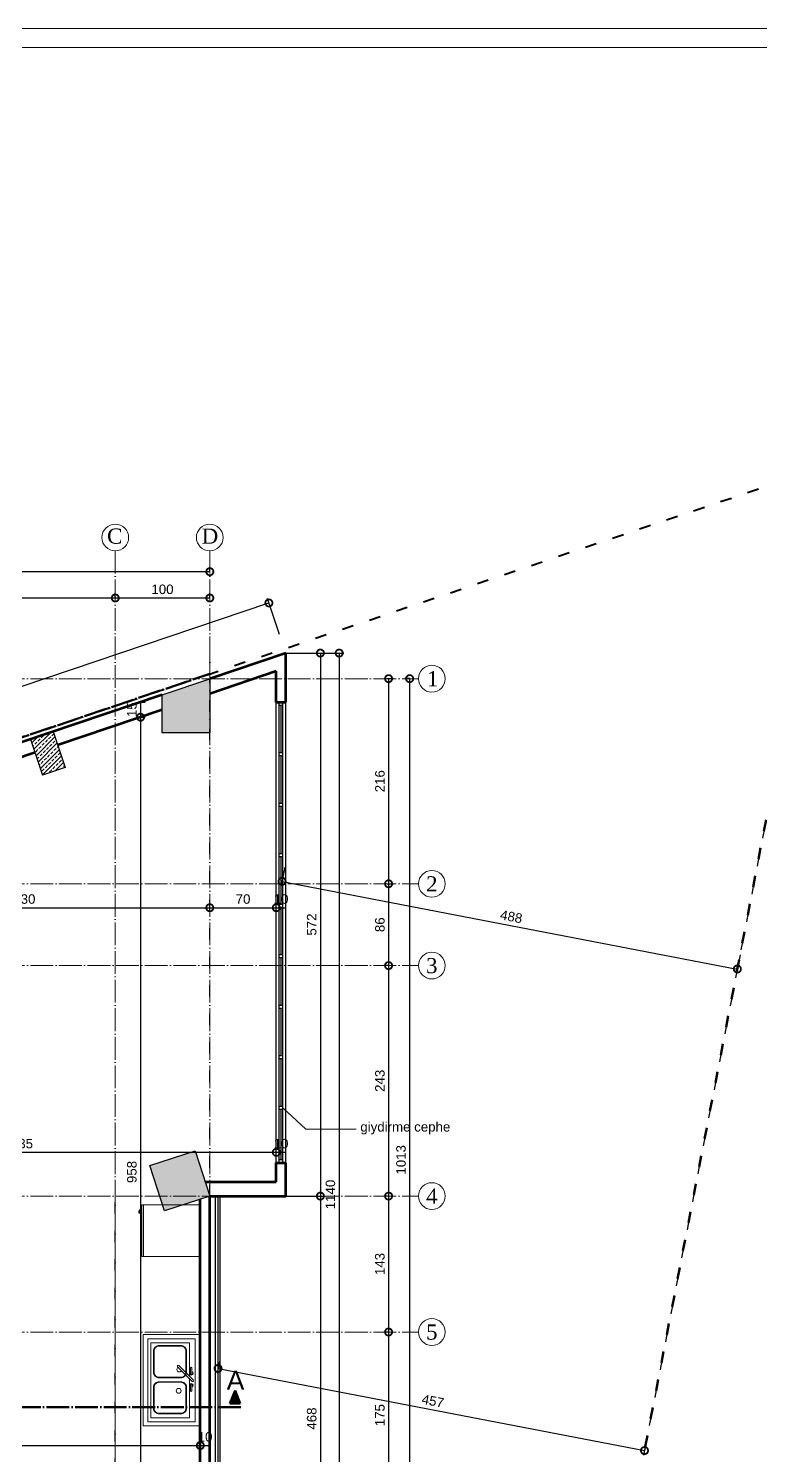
# Model space of a CAD drawing. Header units: millimetres. Extents: x 7519 to 33116, y -1769 to 3101.
# Drawn here: x 20019 to 20790, y 1598 to 3101 of the extents above; entities that cross this region are included whole.
import ezdxf

# ---------------------------------------------------------------- set-up
doc = ezdxf.new("R2010")
doc.units = ezdxf.units.MM
doc.linetypes.add('ACAD_ISO03W100', pattern=[30, 12, -18])
doc.linetypes.add('ACAD_ISO04W100', pattern=[30, 24, -3, 0, -3])
for name, color, linetype, lineweight in [('duvar', 145, 'Continuous', 53), ('iç ölçü x', 20, 'Continuous', 9), ('KAPI', 42, 'Continuous', 25), ('kesit', 50, 'Continuous', 50), ('kolon', 1, 'Continuous', 30), ('MUTFAK', 225, 'Continuous', 18), ('tarama', 157, 'Continuous', 15), ('çizgi', 234, 'Continuous', 9)]:
    doc.layers.add(name, color=color, linetype=linetype, lineweight=lineweight)
doc.layers.add('kapı pen', color=4, linetype='Continuous')
doc.styles.add('ARIAL', font='arial.ttf', dxfattribs={"height": 10})
doc.styles.get("Standard").update_dxf_attribs({"font": 'arial.ttf'})
doc.styles.add('TÜRKÇE', font='times.ttf')
doc.dimstyles.new('KESİT', dxfattribs={"dimscale": 0, "dimtxt": 10, "dimasz": 15, "dimexe": 5, "dimexo": 5, "dimgap": 4, "dimtad": 1, "dimdec": 0, "dimdsep": 46, "dimtxsty": 'ARIAL', "dimblk": 'DOTSMALL', "dimcen": -2, "dimclrd": 256, "dimclre": 8, "dimclrt": 4, "dimadec": 0, "dimazin": 0, "dimtfac": 0.533333, "dimtdec": 0, "dimtix": 1, "dimtmove": 2, "dimatfit": 3, "dimldrblk": 'DOTSMALL', "dimfxl": 35, "dimfxlon": 1, "dimtolj": 1, "dimarcsym": 0})

# ---------------------------------------------------------------- blocks, each defined once
blk = doc.blocks.new('_DotSmall')
at = {"color": 0, "linetype": 'ByBlock', "const_width": 0.5}
blk.add_lwpolyline([(-0.0625, 0, 1), (0.0625, 0, 1)], format="xyb", close=True, dxfattribs=at)
blk = doc.blocks.new('*D70')
at = {"layer": 'Defpoints', "color": 0, "lineweight": 100, "transparency": 16777216}
for p in [(19569.6, 2501.2), (20110.4, 2501.2), (20110.4, 2501.2)]:
    blk.add_point(p, dxfattribs=at)
at = {"layer": 'iç ölçü x', "color": 8, "lineweight": -2, "transparency": 16777216}
for p, q in [((19569.6, 2501.2), (19569.6, 2506.2)), ((20110.4, 2501.2), (20110.4, 2506.2))]:
    blk.add_line(p, q, dxfattribs=at)
at = {"layer": 'iç ölçü x', "lineweight": -2, "transparency": 16777216}
blk.add_line((19569.6, 2501.2), (20110.4, 2501.2), dxfattribs=at)
at = {"layer": 'iç ölçü x', "lineweight": -2, "transparency": 16777216, "xscale": 15, "yscale": 15, "zscale": 15, "rotation": 180}
blk.add_blockref('_DotSmall', (19569.6, 2501.2), dxfattribs=at)
at = {"layer": 'iç ölçü x', "lineweight": -2, "transparency": 16777216, "xscale": 15, "yscale": 15, "zscale": 15}
blk.add_blockref('_DotSmall', (20110.4, 2501.2), dxfattribs=at)
at = {"layer": 'iç ölçü x', "color": 4, "transparency": 16777216, "insert": (19840, 2510.3), "char_height": 10, "attachment_point": 5, "style": 'ARIAL'}
blk.add_mtext('\\A1;541', dxfattribs=at)
blk = doc.blocks.new('*D71')
at = {"layer": 'Defpoints', "color": 0, "lineweight": 100, "transparency": 16777216}
for p in [(20110.4, 2501.2), (20209.9, 2501.2), (20209.9, 2501.2)]:
    blk.add_point(p, dxfattribs=at)
at = {"layer": 'iç ölçü x', "color": 8, "lineweight": -2, "transparency": 16777216}
for p, q in [((20110.4, 2501.2), (20110.4, 2506.2)), ((20209.9, 2501.2), (20209.9, 2506.2))]:
    blk.add_line(p, q, dxfattribs=at)
at = {"layer": 'iç ölçü x', "lineweight": -2, "transparency": 16777216}
blk.add_line((20110.4, 2501.2), (20209.9, 2501.2), dxfattribs=at)
at = {"layer": 'iç ölçü x', "lineweight": -2, "transparency": 16777216, "xscale": 15, "yscale": 15, "zscale": 15, "rotation": 180}
blk.add_blockref('_DotSmall', (20110.4, 2501.2), dxfattribs=at)
at = {"layer": 'iç ölçü x', "lineweight": -2, "transparency": 16777216, "xscale": 15, "yscale": 15, "zscale": 15}
blk.add_blockref('_DotSmall', (20209.9, 2501.2), dxfattribs=at)
at = {"layer": 'iç ölçü x', "color": 4, "transparency": 16777216, "insert": (20160.1, 2510.3), "char_height": 10, "attachment_point": 5, "style": 'ARIAL'}
blk.add_mtext('\\A1;100', dxfattribs=at)
blk = doc.blocks.new('*D72')
at = {"layer": 'Defpoints', "color": 0, "lineweight": 100, "transparency": 16777216}
for p in [(19314.6, 2528.9), (19314.6, 2528.9), (20209.9, 2528.9)]:
    blk.add_point(p, dxfattribs=at)
at = {"layer": 'iç ölçü x', "color": 8, "lineweight": -2, "transparency": 16777216}
for p, q in [((19314.6, 2528.9), (19314.6, 2533.9)), ((20209.9, 2528.9), (20209.9, 2533.9))]:
    blk.add_line(p, q, dxfattribs=at)
at = {"layer": 'iç ölçü x', "lineweight": -2, "transparency": 16777216}
blk.add_line((20209.9, 2528.9), (19314.6, 2528.9), dxfattribs=at)
at = {"layer": 'iç ölçü x', "lineweight": -2, "transparency": 16777216, "xscale": 15, "yscale": 15, "zscale": 15, "rotation": 180}
blk.add_blockref('_DotSmall', (19314.6, 2528.9), dxfattribs=at)
at = {"layer": 'iç ölçü x', "lineweight": -2, "transparency": 16777216, "xscale": 15, "yscale": 15, "zscale": 15}
blk.add_blockref('_DotSmall', (20209.9, 2528.9), dxfattribs=at)
at = {"layer": 'iç ölçü x', "color": 4, "transparency": 16777216, "insert": (19762.2, 2538), "char_height": 10, "attachment_point": 5, "style": 'ARIAL'}
blk.add_mtext('\\A1;895', dxfattribs=at)
blk = doc.blocks.new('*D77')
at = {"layer": 'Defpoints', "color": 0, "lineweight": 100, "transparency": 16777216}
for p in [(20391.2, 2416.3), (20391.2, 2200.3), (20398.1, 2200.3)]:
    blk.add_point(p, dxfattribs=at)
at = {"layer": 'iç ölçü x', "color": 8, "lineweight": -2, "transparency": 16777216}
for p, q in [((20396.2, 2416.3), (20403.1, 2416.3)), ((20396.2, 2200.3), (20403.1, 2200.3))]:
    blk.add_line(p, q, dxfattribs=at)
at = {"layer": 'iç ölçü x', "lineweight": -2, "transparency": 16777216}
blk.add_line((20398.1, 2416.3), (20398.1, 2200.3), dxfattribs=at)
at = {"layer": 'iç ölçü x', "lineweight": -2, "transparency": 16777216, "xscale": 15, "yscale": 15, "zscale": 15}
for p, rotation in [((20398.1, 2416.3), 90), ((20398.1, 2200.3), 270)]:
    blk.add_blockref('_DotSmall', p, dxfattribs=dict(at, rotation=rotation))
at = {"layer": 'iç ölçü x', "color": 4, "transparency": 16777216, "insert": (20389, 2308.3), "char_height": 10, "attachment_point": 5, "rotation": 90, "style": 'ARIAL'}
blk.add_mtext('\\A1;216', dxfattribs=at)
blk = doc.blocks.new('*D78')
at = {"layer": 'Defpoints', "color": 0, "lineweight": 100, "transparency": 16777216}
for p in [(20391.2, 2200.3), (20398.1, 2114.2), (20398.1, 2114.2)]:
    blk.add_point(p, dxfattribs=at)
at = {"layer": 'iç ölçü x', "color": 8, "lineweight": -2, "transparency": 16777216}
for p, q in [((20396.2, 2200.3), (20403.1, 2200.3)), ((20398.1, 2114.2), (20393.1, 2114.2))]:
    blk.add_line(p, q, dxfattribs=at)
at = {"layer": 'iç ölçü x', "lineweight": -2, "transparency": 16777216}
blk.add_line((20398.1, 2200.3), (20398.1, 2114.2), dxfattribs=at)
at = {"layer": 'iç ölçü x', "lineweight": -2, "transparency": 16777216, "xscale": 15, "yscale": 15, "zscale": 15}
for p, rotation in [((20398.1, 2200.3), 90), ((20398.1, 2114.2), 270)]:
    blk.add_blockref('_DotSmall', p, dxfattribs=dict(at, rotation=rotation))
at = {"layer": 'iç ölçü x', "color": 4, "transparency": 16777216, "insert": (20389, 2157.2), "char_height": 10, "attachment_point": 5, "rotation": 90, "style": 'ARIAL'}
blk.add_mtext('\\A1;86', dxfattribs=at)
blk = doc.blocks.new('*D79')
at = {"layer": 'Defpoints', "color": 0, "lineweight": 100, "transparency": 16777216}
for p in [(20398.1, 2114.2), (20398.1, 1871.5), (20398.1, 1871.5)]:
    blk.add_point(p, dxfattribs=at)
at = {"layer": 'iç ölçü x', "color": 8, "lineweight": -2, "transparency": 16777216}
for p, q in [((20398.1, 2114.2), (20393.1, 2114.2)), ((20398.1, 1871.5), (20393.1, 1871.5))]:
    blk.add_line(p, q, dxfattribs=at)
at = {"layer": 'iç ölçü x', "lineweight": -2, "transparency": 16777216}
blk.add_line((20398.1, 2114.2), (20398.1, 1871.5), dxfattribs=at)
at = {"layer": 'iç ölçü x', "lineweight": -2, "transparency": 16777216, "xscale": 15, "yscale": 15, "zscale": 15}
for p, rotation in [((20398.1, 2114.2), 90), ((20398.1, 1871.5), 270)]:
    blk.add_blockref('_DotSmall', p, dxfattribs=dict(at, rotation=rotation))
at = {"layer": 'iç ölçü x', "color": 4, "transparency": 16777216, "insert": (20389, 1992.9), "char_height": 10, "attachment_point": 5, "rotation": 90, "style": 'ARIAL'}
blk.add_mtext('\\A1;243', dxfattribs=at)
blk = doc.blocks.new('*D80')
at = {"layer": 'Defpoints', "color": 0, "lineweight": 100, "transparency": 16777216}
for p in [(20398.1, 1871.5), (20398.1, 1728.4), (20398.1, 1728.4)]:
    blk.add_point(p, dxfattribs=at)
at = {"layer": 'iç ölçü x', "color": 8, "lineweight": -2, "transparency": 16777216}
for p, q in [((20398.1, 1871.5), (20393.1, 1871.5)), ((20398.1, 1728.4), (20393.1, 1728.4))]:
    blk.add_line(p, q, dxfattribs=at)
at = {"layer": 'iç ölçü x', "lineweight": -2, "transparency": 16777216}
blk.add_line((20398.1, 1871.5), (20398.1, 1728.4), dxfattribs=at)
at = {"layer": 'iç ölçü x', "lineweight": -2, "transparency": 16777216, "xscale": 15, "yscale": 15, "zscale": 15}
for p, rotation in [((20398.1, 1871.5), 90), ((20398.1, 1728.4), 270)]:
    blk.add_blockref('_DotSmall', p, dxfattribs=dict(at, rotation=rotation))
at = {"layer": 'iç ölçü x', "color": 4, "transparency": 16777216, "insert": (20389, 1800), "char_height": 10, "attachment_point": 5, "rotation": 90, "style": 'ARIAL'}
blk.add_mtext('\\A1;143', dxfattribs=at)
blk = doc.blocks.new('*D81')
at = {"layer": 'Defpoints', "color": 0, "lineweight": 100, "transparency": 16777216}
for p in [(20398.1, 1728.4), (20398.1, 1553.5), (20398.1, 1553.5)]:
    blk.add_point(p, dxfattribs=at)
at = {"layer": 'iç ölçü x', "color": 8, "lineweight": -2, "transparency": 16777216}
for p, q in [((20398.1, 1728.4), (20393.1, 1728.4)), ((20398.1, 1553.5), (20393.1, 1553.5))]:
    blk.add_line(p, q, dxfattribs=at)
at = {"layer": 'iç ölçü x', "lineweight": -2, "transparency": 16777216}
blk.add_line((20398.1, 1728.4), (20398.1, 1553.5), dxfattribs=at)
at = {"layer": 'iç ölçü x', "lineweight": -2, "transparency": 16777216, "xscale": 15, "yscale": 15, "zscale": 15}
for p, rotation in [((20398.1, 1728.4), 90), ((20398.1, 1553.5), 270)]:
    blk.add_blockref('_DotSmall', p, dxfattribs=dict(at, rotation=rotation))
at = {"layer": 'iç ölçü x', "color": 4, "transparency": 16777216, "insert": (20389, 1640.9), "char_height": 10, "attachment_point": 5, "rotation": 90, "style": 'ARIAL'}
blk.add_mtext('\\A1;175', dxfattribs=at)
blk = doc.blocks.new('*D83')
at = {"layer": 'Defpoints', "color": 0, "lineweight": 100, "transparency": 16777216}
for p in [(20420.3, 2416.3), (20420.3, 2416.3), (20420.3, 1403.1)]:
    blk.add_point(p, dxfattribs=at)
at = {"layer": 'iç ölçü x', "color": 8, "lineweight": -2, "transparency": 16777216}
for p, q in [((20420.3, 2416.3), (20415.3, 2416.3)), ((20420.3, 1403.1), (20415.3, 1403.1))]:
    blk.add_line(p, q, dxfattribs=at)
at = {"layer": 'iç ölçü x', "lineweight": -2, "transparency": 16777216}
blk.add_line((20420.3, 1403.1), (20420.3, 2416.3), dxfattribs=at)
at = {"layer": 'iç ölçü x', "lineweight": -2, "transparency": 16777216, "xscale": 15, "yscale": 15, "zscale": 15}
for p, rotation in [((20420.3, 2416.3), 90), ((20420.3, 1403.1), 270)]:
    blk.add_blockref('_DotSmall', p, dxfattribs=dict(at, rotation=rotation))
at = {"layer": 'iç ölçü x', "color": 4, "transparency": 16777216, "insert": (20411.2, 1909.7), "char_height": 10, "attachment_point": 5, "rotation": 90, "style": 'ARIAL'}
blk.add_mtext('\\A1;1013', dxfattribs=at)
blk = doc.blocks.new('*D113')
at = {"layer": 'Defpoints', "color": 0, "lineweight": 100, "transparency": 16777216}
for p in [(20289.9, 2443.2), (20289.9, 1871.5), (20326.3, 1871.5)]:
    blk.add_point(p, dxfattribs=at)
at = {"layer": 'iç ölçü x', "color": 8, "lineweight": -2, "transparency": 16777216}
for p, q in [((20294.9, 2443.2), (20331.3, 2443.2)), ((20294.9, 1871.5), (20331.3, 1871.5))]:
    blk.add_line(p, q, dxfattribs=at)
at = {"layer": 'iç ölçü x', "lineweight": -2, "transparency": 16777216}
blk.add_line((20326.3, 2443.2), (20326.3, 1871.5), dxfattribs=at)
at = {"layer": 'iç ölçü x', "lineweight": -2, "transparency": 16777216, "xscale": 15, "yscale": 15, "zscale": 15}
for p, rotation in [((20326.3, 2443.2), 90), ((20326.3, 1871.5), 270)]:
    blk.add_blockref('_DotSmall', p, dxfattribs=dict(at, rotation=rotation))
at = {"layer": 'iç ölçü x', "color": 4, "transparency": 16777216, "insert": (20317.2, 2157.4), "char_height": 10, "attachment_point": 5, "rotation": 90, "style": 'ARIAL'}
blk.add_mtext('\\A1;572', dxfattribs=at)
blk = doc.blocks.new('*D114')
at = {"layer": 'Defpoints', "color": 0, "lineweight": 100, "transparency": 16777216}
for p in [(20289.9, 1871.5), (20209.9, 1403.1), (20326.3, 1403.1)]:
    blk.add_point(p, dxfattribs=at)
at = {"layer": 'KAPI', "color": 8, "lineweight": -2, "transparency": 16777216}
for p, q in [((20294.9, 1871.5), (20331.3, 1871.5)), ((20291.3, 1403.1), (20331.3, 1403.1))]:
    blk.add_line(p, q, dxfattribs=at)
at = {"layer": 'KAPI', "lineweight": -2, "transparency": 16777216}
blk.add_line((20326.3, 1871.5), (20326.3, 1403.1), dxfattribs=at)
at = {"layer": 'KAPI', "lineweight": -2, "transparency": 16777216, "xscale": 15, "yscale": 15, "zscale": 15}
for p, rotation in [((20326.3, 1871.5), 90), ((20326.3, 1403.1), 270)]:
    blk.add_blockref('_DotSmall', p, dxfattribs=dict(at, rotation=rotation))
at = {"layer": 'KAPI', "color": 4, "transparency": 16777216, "insert": (20317.2, 1637.3), "char_height": 10, "attachment_point": 5, "rotation": 90, "style": 'ARIAL'}
blk.add_mtext('\\A1;468', dxfattribs=at)
blk = doc.blocks.new('*D116')
at = {"layer": 'Defpoints', "color": 0, "lineweight": 100, "transparency": 16777216}
for p in [(20309, 2443.2), (20309, 1303.1), (20346.1, 1303.1)]:
    blk.add_point(p, dxfattribs=at)
at = {"layer": 'iç ölçü x', "color": 8, "lineweight": -2, "transparency": 16777216}
for p, q in [((20314, 2443.2), (20351.1, 2443.2)), ((20314, 1303.1), (20351.1, 1303.1))]:
    blk.add_line(p, q, dxfattribs=at)
at = {"layer": 'iç ölçü x', "lineweight": -2, "transparency": 16777216}
blk.add_line((20346.1, 2443.2), (20346.1, 1303.1), dxfattribs=at)
at = {"layer": 'iç ölçü x', "lineweight": -2, "transparency": 16777216, "xscale": 15, "yscale": 15, "zscale": 15}
for p, rotation in [((20346.1, 2443.2), 90), ((20346.1, 1303.1), 270)]:
    blk.add_blockref('_DotSmall', p, dxfattribs=dict(at, rotation=rotation))
at = {"layer": 'iç ölçü x', "color": 4, "transparency": 16777216, "insert": (20336.9, 1873.2), "char_height": 10, "attachment_point": 5, "rotation": 90, "style": 'ARIAL'}
blk.add_mtext('\\A1;1140', dxfattribs=at)
blk = doc.blocks.new('*D126')
at = {"layer": 'Defpoints', "color": 0, "lineweight": 100, "transparency": 16777216}
for p in [(19253.3, 2416.3), (20209.9, 2416.3), (19569.6, 2200.3)]:
    blk.add_point(p, dxfattribs=at)
at = {"layer": 'iç ölçü x', "color": 8, "lineweight": -2, "transparency": 16777216}
for p, q in [((19288.3, 2416.3), (19248.3, 2416.3)), ((19288.3, 2200.3), (19248.3, 2200.3))]:
    blk.add_line(p, q, dxfattribs=at)
at = {"layer": 'iç ölçü x', "lineweight": -2, "transparency": 16777216}
blk.add_line((19253.3, 2200.3), (19253.3, 2416.3), dxfattribs=at)
at = {"layer": 'iç ölçü x', "lineweight": -2, "transparency": 16777216, "xscale": 15, "yscale": 15, "zscale": 15}
for p, rotation in [((19253.3, 2416.3), 90), ((19253.3, 2200.3), 270)]:
    blk.add_blockref('_DotSmall', p, dxfattribs=dict(at, rotation=rotation))
at = {"layer": 'iç ölçü x', "color": 4, "transparency": 16777216, "insert": (19244.2, 2308.3), "char_height": 10, "attachment_point": 5, "rotation": 90, "style": 'ARIAL'}
blk.add_mtext('\\A1;216', dxfattribs=at)
blk = doc.blocks.new('*D130')
at = {"layer": 'Defpoints', "color": 0, "lineweight": 100, "transparency": 16777216}
for p in [(20279.9, 2175.1), (20289.9, 2175.1), (20289.9, 2175.1)]:
    blk.add_point(p, dxfattribs=at)
at = {"layer": 'iç ölçü x', "color": 8, "lineweight": -2, "transparency": 16777216}
for p, q in [((20279.9, 2175.1), (20279.9, 2180.1)), ((20289.9, 2175.1), (20289.9, 2180.1))]:
    blk.add_line(p, q, dxfattribs=at)
at = {"layer": 'iç ölçü x', "lineweight": -2, "transparency": 16777216}
blk.add_line((20279.9, 2175.1), (20289.9, 2175.1), dxfattribs=at)
at = {"layer": 'iç ölçü x', "color": 4, "transparency": 16777216, "insert": (20284.9, 2184.2), "char_height": 10, "attachment_point": 5, "style": 'ARIAL'}
blk.add_mtext('\\A1;10', dxfattribs=at)
blk = doc.blocks.new('*D135')
at = {"layer": 'Defpoints', "color": 0, "lineweight": 100, "transparency": 16777216}
for p in [(20279.9, 1917.6), (20289.9, 1917.6), (20289.9, 1917.6)]:
    blk.add_point(p, dxfattribs=at)
at = {"layer": 'iç ölçü x', "color": 8, "lineweight": -2, "transparency": 16777216}
for p, q in [((20279.9, 1917.6), (20279.9, 1922.6)), ((20289.9, 1917.6), (20289.9, 1922.6))]:
    blk.add_line(p, q, dxfattribs=at)
at = {"layer": 'iç ölçü x', "lineweight": -2, "transparency": 16777216}
blk.add_line((20279.9, 1917.6), (20289.9, 1917.6), dxfattribs=at)
at = {"layer": 'iç ölçü x', "color": 4, "transparency": 16777216, "insert": (20284.9, 1926.7), "char_height": 10, "attachment_point": 5, "style": 'ARIAL'}
blk.add_mtext('\\A1;10', dxfattribs=at)
blk = doc.blocks.new('*D139')
at = {"layer": 'Defpoints', "color": 0, "lineweight": 100, "transparency": 16777216}
for p in [(19594.6, 1608.9), (20199.9, 1608.9), (20199.9, 1608.9)]:
    blk.add_point(p, dxfattribs=at)
at = {"layer": 'iç ölçü x', "color": 8, "lineweight": -2, "transparency": 16777216}
for p, q in [((19594.6, 1608.9), (19594.6, 1613.9)), ((20199.9, 1608.9), (20199.9, 1613.9))]:
    blk.add_line(p, q, dxfattribs=at)
at = {"layer": 'iç ölçü x', "lineweight": -2, "transparency": 16777216}
blk.add_line((19594.6, 1608.9), (20199.9, 1608.9), dxfattribs=at)
at = {"layer": 'iç ölçü x', "lineweight": -2, "transparency": 16777216, "xscale": 15, "yscale": 15, "zscale": 15, "rotation": 180}
blk.add_blockref('_DotSmall', (19594.6, 1608.9), dxfattribs=at)
at = {"layer": 'iç ölçü x', "lineweight": -2, "transparency": 16777216, "xscale": 15, "yscale": 15, "zscale": 15}
blk.add_blockref('_DotSmall', (20199.9, 1608.9), dxfattribs=at)
at = {"layer": 'iç ölçü x', "color": 4, "transparency": 16777216, "insert": (19897.2, 1618), "char_height": 10, "attachment_point": 5, "style": 'ARIAL'}
blk.add_mtext('\\A1;605', dxfattribs=at)
blk = doc.blocks.new('*D140')
at = {"layer": 'Defpoints', "color": 0, "lineweight": 100, "transparency": 16777216}
for p in [(20199.9, 1608.9), (20209.9, 1608.9), (20209.9, 1608.9)]:
    blk.add_point(p, dxfattribs=at)
at = {"layer": 'iç ölçü x', "color": 8, "lineweight": -2, "transparency": 16777216}
for p, q in [((20199.9, 1608.9), (20199.9, 1613.9)), ((20209.9, 1608.9), (20209.9, 1613.9))]:
    blk.add_line(p, q, dxfattribs=at)
at = {"layer": 'iç ölçü x', "lineweight": -2, "transparency": 16777216}
blk.add_line((20199.9, 1608.9), (20209.9, 1608.9), dxfattribs=at)
at = {"layer": 'iç ölçü x', "color": 4, "transparency": 16777216, "insert": (20204.9, 1618), "char_height": 10, "attachment_point": 5, "style": 'ARIAL'}
blk.add_mtext('\\A1;10', dxfattribs=at)
blk = doc.blocks.new('*D153')
at = {"layer": 'Defpoints', "color": 0, "lineweight": 100, "transparency": 16777216}
for p in [(20136.4, 2391.5), (20136.6, 2375.7), (20137, 2375.7)]:
    blk.add_point(p, dxfattribs=at)
at = {"layer": 'iç ölçü x', "color": 8, "lineweight": -2, "transparency": 16777216}
for p, q in [((20137, 2391.5), (20142, 2391.5)), ((20137, 2375.7), (20142, 2375.7))]:
    blk.add_line(p, q, dxfattribs=at)
at = {"layer": 'iç ölçü x', "lineweight": -2, "transparency": 16777216}
blk.add_line((20137, 2391.5), (20137, 2375.7), dxfattribs=at)
at = {"layer": 'iç ölçü x', "color": 4, "transparency": 16777216, "insert": (20127.9, 2383.6), "char_height": 10, "attachment_point": 5, "rotation": 90, "style": 'ARIAL'}
blk.add_mtext('\\A1;15', dxfattribs=at)
blk = doc.blocks.new('*D154')
at = {"layer": 'Defpoints', "color": 0, "transparency": 16777216}
for p in [(20136.6, 2375.7), (20137, 1418.1), (20137, 1418.1)]:
    blk.add_point(p, dxfattribs=at)
at = {"layer": 'iç ölçü x', "color": 8, "lineweight": -2, "transparency": 16777216}
for p, q in [((20137, 2375.7), (20142, 2375.7)), ((20137, 1418.1), (20132, 1418.1))]:
    blk.add_line(p, q, dxfattribs=at)
at = {"layer": 'iç ölçü x', "lineweight": -2, "transparency": 16777216}
blk.add_line((20137, 2375.7), (20137, 1418.1), dxfattribs=at)
at = {"layer": 'iç ölçü x', "lineweight": -2, "transparency": 16777216, "xscale": 15, "yscale": 15, "zscale": 15}
for p, rotation in [((20137, 2375.7), 90), ((20137, 1418.1), 270)]:
    blk.add_blockref('_DotSmall', p, dxfattribs=dict(at, rotation=rotation))
at = {"layer": 'iç ölçü x', "color": 4, "transparency": 16777216, "insert": (20127.9, 1896.9), "char_height": 10, "attachment_point": 5, "rotation": 90, "style": 'ARIAL'}
blk.add_mtext('\\A1;958', dxfattribs=at)
blk = doc.blocks.new('*D303')
at = {"layer": 'Defpoints', "color": 0, "lineweight": 100, "transparency": 16777216}
for p in [(19749.6, 2174.6), (20279.9, 2175.1), (20279.9, 2175.1)]:
    blk.add_point(p, dxfattribs=at)
at = {"layer": 'iç ölçü x', "color": 8, "lineweight": -2, "transparency": 16777216}
for p, q in [((19749.6, 2175.1), (19749.6, 2180.1)), ((20279.9, 2175.1), (20279.9, 2180.1))]:
    blk.add_line(p, q, dxfattribs=at)
at = {"layer": 'iç ölçü x', "lineweight": -2, "transparency": 16777216}
blk.add_line((19749.6, 2175.1), (20279.9, 2175.1), dxfattribs=at)
at = {"layer": 'iç ölçü x', "lineweight": -2, "transparency": 16777216, "xscale": 15, "yscale": 15, "zscale": 15, "rotation": 180}
blk.add_blockref('_DotSmall', (19749.6, 2175.1), dxfattribs=at)
at = {"layer": 'iç ölçü x', "lineweight": -2, "transparency": 16777216, "xscale": 15, "yscale": 15, "zscale": 15}
blk.add_blockref('_DotSmall', (20279.9, 2175.1), dxfattribs=at)
at = {"layer": 'iç ölçü x', "color": 4, "transparency": 16777216, "insert": (20014.7, 2184.2), "char_height": 10, "attachment_point": 5, "style": 'ARIAL'}
blk.add_mtext('\\A1;530', dxfattribs=at)
blk = doc.blocks.new('*D306')
at = {"layer": 'Defpoints', "color": 0, "transparency": 16777216}
for p in [(19744.6, 2015.8), (20279.9, 1917.6), (20279.9, 1886.5)]:
    blk.add_point(p, dxfattribs=at)
at = {"layer": 'iç ölçü x', "color": 8, "lineweight": -2, "transparency": 16777216}
for p, q in [((19744.6, 1952.6), (19744.6, 1912.6)), ((20279.9, 1891.5), (20279.9, 1922.6))]:
    blk.add_line(p, q, dxfattribs=at)
at = {"layer": 'iç ölçü x', "lineweight": -2, "transparency": 16777216}
blk.add_line((19744.6, 1917.6), (20279.9, 1917.6), dxfattribs=at)
at = {"layer": 'iç ölçü x', "lineweight": -2, "transparency": 16777216, "xscale": 15, "yscale": 15, "zscale": 15, "rotation": 180}
blk.add_blockref('_DotSmall', (19744.6, 1917.6), dxfattribs=at)
at = {"layer": 'iç ölçü x', "lineweight": -2, "transparency": 16777216, "xscale": 15, "yscale": 15, "zscale": 15}
blk.add_blockref('_DotSmall', (20279.9, 1917.6), dxfattribs=at)
at = {"layer": 'iç ölçü x', "color": 4, "transparency": 16777216, "insert": (20012.2, 1926.7), "char_height": 10, "attachment_point": 5, "style": 'ARIAL'}
blk.add_mtext('\\A1;535', dxfattribs=at)
blk = doc.blocks.new('*D498')
at = {"layer": 'Defpoints', "color": 0, "transparency": 16777216}
for p in [(20272.1, 2496), (20289.9, 2443.2), (19314.6, 2114.2)]:
    blk.add_point(p, dxfattribs=at)
at = {"layer": 'iç ölçü x', "lineweight": -2, "transparency": 16777216}
blk.add_line((19296.8, 2167), (20272.1, 2496), dxfattribs=at)
at = {"layer": 'iç ölçü x', "color": 8, "lineweight": -2, "transparency": 16777216}
for p, q in [((20283.3, 2462.8), (20270.5, 2500.7)), ((19308, 2133.8), (19295.2, 2171.7))]:
    blk.add_line(p, q, dxfattribs=at)
at = {"layer": 'iç ölçü x', "lineweight": -2, "transparency": 16777216, "xscale": 15, "yscale": 15, "zscale": 15}
for p, rotation in [((20272.1, 2496), 18.64210349549597), ((19296.8, 2167), 198.6421034954959)]:
    blk.add_blockref('_DotSmall', p, dxfattribs=dict(at, rotation=rotation))
at = {"layer": 'iç ölçü x', "color": 4, "transparency": 16777216, "insert": (19781.5, 2340.1), "char_height": 10, "attachment_point": 5, "rotation": 18.6421, "style": 'ARIAL'}
blk.add_mtext('\\A1;1029', dxfattribs=at)
blk = doc.blocks.new('*D547')
at = {"layer": 'Defpoints', "color": 0, "lineweight": 100, "transparency": 16777216}
for p in [(20199.9, 1608.9), (20209.9, 1608.9), (20209.9, 1608.9)]:
    blk.add_point(p, dxfattribs=at)
at = {"layer": 'iç ölçü x', "color": 8, "lineweight": -2, "transparency": 16777216}
for p, q in [((20199.9, 1608.9), (20199.9, 1613.9)), ((20209.9, 1608.9), (20209.9, 1613.9))]:
    blk.add_line(p, q, dxfattribs=at)
at = {"layer": 'iç ölçü x', "lineweight": -2, "transparency": 16777216}
blk.add_line((20199.9, 1608.9), (20209.9, 1608.9), dxfattribs=at)
at = {"layer": 'iç ölçü x', "color": 4, "transparency": 16777216, "insert": (20204.9, 1618), "char_height": 10, "attachment_point": 5, "style": 'ARIAL'}
blk.add_mtext('\\A1;10', dxfattribs=at)
blk = doc.blocks.new('A$C31F939C7')
at = {"layer": 'MUTFAK'}
for p, q in [((5.3, 44), (55.3, 44)), ((5.3, -43.6), (5.3, 44)), ((11.3, 39.6), (51.9, 39.6)), ((11.3, 4.7), (11.3, 39.6)), ((51.9, 39.6), (51.9, -39.4)), ((55.3, 44), (55.3, -43.6)), ((11.3, -1.3), (11.3, 4.7)), ((11.3, -39.4), (11.3, -4)), ((5.3, -43.6), (55.3, -43.6)), ((51.9, -39.4), (11.3, -39.4))]:
    blk.add_line(p, q, dxfattribs=at)
blk.add_lwpolyline([(0, 48), (60, 48), (60, -48), (0, -48)], close=True, dxfattribs=at)
for points in [[(20.5, 35.5), (43.2, 35.5, -0.414214), (49.2, 29.5), (49.2, 7.6, -0.414214), (43.2, 1.6), (20.5, 1.6, -0.414214), (14.5, 7.6), (14.5, 29.5, -0.414214)], [(20.5, 34.9), (43.2, 34.9, -0.414214), (48.6, 29.5), (48.6, 7.6, -0.414214), (43.2, 2.2), (20.5, 2.2, -0.414214), (15.1, 7.6), (15.1, 29.5, -0.414214)], [(22.5, -15.3), (7.5, -0.2, -1), (8.8, 1.1), (23.9, -13.9, -1)], [(8.9, 11.2), (8.9, 4.3, 0.563183), (10.1, 4.3), (10.1, 11.2, 1)], [(8.9, -13), (8.9, -6.2, -0.563183), (10.1, -6.2), (10.1, -13, -1)], [(20.5, -36.5), (43.2, -36.5, 0.414214), (49.2, -30.5), (49.2, -8.5, 0.414214), (43.2, -2.5), (20.5, -2.5, 0.414214), (14.5, -8.5), (14.5, -30.5, 0.414214)], [(20.5, -35.9), (43.2, -35.9, 0.414214), (48.6, -30.5), (48.6, -8.5, 0.414214), (43.2, -3.1), (20.5, -3.1, 0.414214), (15.1, -8.5), (15.1, -30.5, 0.414214)]]:
    blk.add_lwpolyline(points, format="xyb", close=True, dxfattribs=at)
blk.add_circle((22.7, 11.2), 2.54, dxfattribs=at)
for centre, radius, start, end in [((9.5, 5.5), 1.91, 109.4712, 70.5288), ((9.5, -7.3), 1.91, 289.4712, 250.5288), ((22, -11.2), 2.54, 301.4883, 148.5117)]:
    blk.add_arc(centre, radius, start, end, dxfattribs=at)
blk = doc.blocks.new('A$C5F815D46')
at = {"layer": 'MUTFAK'}
for p, q in [((0, 27.2), (61.1, 27.2)), ((0, 27.2), (0, -27.2)), ((59.6, 27.2), (59.6, -27.2)), ((61.6, 26.6), (61.6, -26.6)), ((61.2, -27.2), (0, -27.2)), ((63, -21.1), (61.6, -21.1)), ((61.6, -22), (61.6, -22)), ((61.6, -22.1), (61.6, -22.1)), ((63.5, -22.1), (61.6, -22.1)), ((63.7, -20.3), (63, -21.1)), ((63.7, -20.3), (63, -21.1)), ((63.5, -22.1), (64.7, -20.6)), ((63.7, -18.3), (63.7, -20.3)), ((63.7, -18.3), (64.7, -18.3)), ((63.7, -19.7), (63.7, -19.7)), ((64.7, -18.3), (64.7, -20.6))]:
    blk.add_line(p, q, dxfattribs=at)
for centre, start, end in [((61.1, 26.6), 1.2472, 88.7528), ((61.1, -26.6), 271.2472, 358.7528)]:
    blk.add_arc(centre, 0.511, start, end, dxfattribs=at)
blk = doc.blocks.new('*D549')
at = {"layer": 'Defpoints', "color": 0, "lineweight": 100, "transparency": 16777216}
for p in [(20221, 1702.5), (20669.9, 1616), (20667.5, 1603.6)]:
    blk.add_point(p, dxfattribs=at)
at = {"layer": 'iç ölçü x', "color": 8, "lineweight": -2, "transparency": 16777216}
for p, q in [((20220, 1697.5), (20217.6, 1685.2)), ((20668.9, 1611), (20666.5, 1598.7))]:
    blk.add_line(p, q, dxfattribs=at)
at = {"layer": 'iç ölçü x', "lineweight": -2, "transparency": 16777216}
blk.add_line((20218.6, 1690.1), (20667.5, 1603.6), dxfattribs=at)
at = {"layer": 'iç ölçü x', "lineweight": -2, "transparency": 16777216, "xscale": 15, "yscale": 15, "zscale": 15}
for p, rotation in [((20218.6, 1690.1), 169.0939278827485), ((20667.5, 1603.6), 349.0939278827485)]:
    blk.add_blockref('_DotSmall', p, dxfattribs=dict(at, rotation=rotation))
at = {"layer": 'iç ölçü x', "color": 4, "transparency": 16777216, "insert": (20444.8, 1655.7), "char_height": 10, "attachment_point": 5, "rotation": 349.0939, "style": 'ARIAL'}
blk.add_mtext('\\A1;457', dxfattribs=at)
blk = doc.blocks.new('*D550')
at = {"layer": 'Defpoints', "color": 0, "lineweight": 100, "transparency": 16777216}
for p in [(20289.9, 2222.8), (20769, 2130.4), (20765.2, 2110.6)]:
    blk.add_point(p, dxfattribs=at)
at = {"layer": 'iç ölçü x', "color": 8, "lineweight": -2, "transparency": 16777216}
for p, q in [((20288.9, 2217.9), (20285.1, 2198)), ((20768.1, 2125.5), (20764.2, 2105.7))]:
    blk.add_line(p, q, dxfattribs=at)
at = {"layer": 'iç ölçü x', "lineweight": -2, "transparency": 16777216}
blk.add_line((20286, 2202.9), (20765.2, 2110.6), dxfattribs=at)
at = {"layer": 'iç ölçü x', "lineweight": -2, "transparency": 16777216, "xscale": 15, "yscale": 15, "zscale": 15}
for p, rotation in [((20286, 2202.9), 169.0939278827486), ((20765.2, 2110.6), 349.0939278827486)]:
    blk.add_blockref('_DotSmall', p, dxfattribs=dict(at, rotation=rotation))
at = {"layer": 'iç ölçü x', "color": 4, "transparency": 16777216, "insert": (20527.3, 2165.7), "char_height": 10, "attachment_point": 5, "rotation": 349.0939, "style": 'ARIAL'}
blk.add_mtext('\\A1;488', dxfattribs=at)
blk = doc.blocks.new('*D578')
at = {"layer": 'Defpoints', "color": 0, "lineweight": 100, "transparency": 16777216}
for p in [(20209.9, 2175.1), (20279.9, 2175.1), (20279.9, 2175.1)]:
    blk.add_point(p, dxfattribs=at)
at = {"layer": 'iç ölçü x', "color": 8, "lineweight": -2, "transparency": 16777216}
for p, q in [((20209.9, 2175.1), (20209.9, 2180.1)), ((20279.9, 2175.1), (20279.9, 2180.1))]:
    blk.add_line(p, q, dxfattribs=at)
at = {"layer": 'iç ölçü x', "lineweight": -2, "transparency": 16777216}
blk.add_line((20209.9, 2175.1), (20279.9, 2175.1), dxfattribs=at)
at = {"layer": 'iç ölçü x', "lineweight": -2, "transparency": 16777216, "xscale": 15, "yscale": 15, "zscale": 15, "rotation": 180}
blk.add_blockref('_DotSmall', (20209.9, 2175.1), dxfattribs=at)
at = {"layer": 'iç ölçü x', "lineweight": -2, "transparency": 16777216, "xscale": 15, "yscale": 15, "zscale": 15}
blk.add_blockref('_DotSmall', (20279.9, 2175.1), dxfattribs=at)
at = {"layer": 'iç ölçü x', "color": 4, "transparency": 16777216, "insert": (20244.9, 2184.2), "char_height": 10, "attachment_point": 5, "style": 'ARIAL'}
blk.add_mtext('\\A1;70', dxfattribs=at)

msp = doc.modelspace()

# ---------------------------------------------------------------- hatches: boundary and pattern name
at = {"layer": 'kesit', "linetype": 'ACAD_ISO04W100'}
h = msp.add_hatch(color=256, dxfattribs=at)
h.dxf.hatch_style = 1
h.paths.add_polyline_path([(20241.998, 1653.167), (20236.478, 1666.883), (20230.957, 1653.167)])
at = {"layer": 'tarama'}
h = msp.add_hatch(dxfattribs=at)
h.set_pattern_fill('ANSI33', color=256)
h.set_pattern_definition([(45, (-17994.233, 6995.6244), (-4.4901281, 4.4901281), []), (45, (-17989.743, 6995.6244), (-4.4901281, 4.4901281), [3.175, -1.5875])])
h.paths.add_polyline_path([(19339.578, 1728.406), (19314.601, 1728.406), (19314.601, 1649.173), (19339.578, 1649.173)])
h.paths.add_polyline_path([(19339.578, 1649.173), (19314.601, 1649.173), (19314.601, 1553.461), (19339.578, 1553.461)])
h.paths.add_polyline_path([(19594.578, 1649.173), (19569.578, 1649.173), (19569.578, 1553.461), (19594.578, 1553.461)])
h.paths.add_polyline_path([(19594.578, 1728.406), (19569.578, 1728.406), (19569.578, 1649.173), (19594.578, 1649.173)])
h.paths.add_polyline_path([(19364.578, 1453.081), (19314.601, 1453.081), (19314.601, 1403.081), (19364.578, 1403.081)])
h.paths.add_polyline_path([(20094.854, 1450.619), (20047.315, 1435.124), (20057.76, 1403.081), (20110.349, 1403.081)])
h.paths.add_polyline_path([(20110.349, 1403.081), (20057.76, 1403.081), (20062.81, 1387.586)])
h.paths.add_polyline_path([(20194.343, 1919.062), (20146.805, 1903.567), (20157.249, 1871.523), (20209.838, 1871.523)])
h.paths.add_polyline_path([(20209.838, 1871.523), (20157.249, 1871.523), (20160.278, 1862.231), (20181.329, 1862.231)])
h.paths.add_polyline_path([(20181.329, 1862.231), (20160.278, 1862.231), (20162.3, 1856.028)])
h.paths.add_polyline_path([(20209.856, 2416.258), (20159.856, 2399.39), (20159.856, 2359.258), (20209.856, 2359.258)])
h = msp.add_hatch(dxfattribs=at)
h.set_pattern_fill('ANSI33', color=256)
h.set_pattern_definition([(45, (-20204.8364, 0), (-4.4901281, 4.4901281), []), (45, (-20200.346, 0), (-4.4901281, 4.4901281), [3.175, -1.5875])])
h.paths.add_polyline_path([(20044.848, 2360.592), (20021.16, 2352.6), (20033.946, 2314.699), (20057.634, 2322.69)])

# ---------------------------------------------------------------- linework, layer by layer
for p, q in [((20289.856, 2443.246), (20209.856, 2416.258)), ((20209.856, 1871.523), (20289.856, 1871.523))]:
    msp.add_line(p, q)
at = {"linetype": 'ACAD_ISO03W100'}
for p, q in [((20209.856, 1871.523), (20209.856, 2416.258)), ((20110.349, 1403.081), (20110.349, 1871.523))]:
    msp.add_line(p, q, dxfattribs=at)
at = {"layer": 'duvar'}
for p, q in [((20289.856, 2443.246), (20209.856, 2416.258)), ((20289.856, 2427.416), (20289.856, 2443.246)), ((20279.856, 2424.042), (20209.856, 2400.427)), ((20279.856, 2391.523), (20279.856, 2424.042)), ((20289.856, 2391.523), (20289.856, 2427.416)), ((20279.856, 2391.523), (20289.856, 2391.523)), ((20159.856, 2383.56), (20049.643, 2346.379)), ((20025.955, 2338.387), (19594.578, 2192.86)), ((20279.856, 1886.523), (20279.856, 1906.523)), ((20279.856, 1906.523), (20289.856, 1906.523)), ((20289.856, 1886.523), (20289.856, 1906.523)), ((20204.949, 1886.523), (20279.856, 1886.523)), ((20289.856, 1871.523), (20289.856, 1886.523)), ((20199.856, 1418.081), (20199.856, 1868.27)), ((20209.856, 1871.523), (20289.856, 1871.523)), ((20209.856, 1418.081), (20209.856, 1871.523))]:
    msp.add_line(p, q, dxfattribs=at)
msp.add_lwpolyline([(20159.856, 2399.39), (19594.578, 2208.69)], dxfattribs=at)
at = {"layer": 'iç ölçü x', "linetype": 'ACAD_ISO04W100', "lineweight": 50}
msp.add_line((19564.555, 2203.569), (20209.856, 2421.258), dxfattribs=at)
at = {"layer": 'iç ölçü x'}
for p, q in [((20287.142, 1963.938), (20310.897, 1941.913)), ((20310.897, 1941.913), (20363.968, 1941.913))]:
    msp.add_line(p, q, dxfattribs=at)
for points in [[(19021.983, 684.072), (20903.615, 684.072), (20903.615, 3100.74), (19021.983, 3100.74)], [(19041.983, 704.072), (20883.615, 704.072), (20883.615, 3080.74), (19041.983, 3080.74)]]:
    msp.add_lwpolyline(points, close=True, dxfattribs=at)
at = {"layer": 'KAPI'}
for p, q in [((20289.856, 2443.246), (20300.965, 2443.246)), ((20279.856, 1906.523), (20279.856, 2391.523)), ((20282.97, 1906.523), (20282.97, 2391.523)), ((20286.743, 1906.523), (20286.743, 2391.523)), ((20289.856, 1906.523), (20289.856, 2391.523)), ((20282.97, 2388.372), (20286.743, 2388.372)), ((20284.856, 2338.372), (20284.856, 2388.372)), ((20282.97, 2338.372), (20286.743, 2338.372)), ((20282.97, 2335.22), (20286.743, 2335.22)), ((20284.856, 2285.22), (20284.856, 2335.22)), ((20282.97, 2285.22), (20286.743, 2285.22)), ((20282.97, 2282.068), (20286.743, 2282.068)), ((20284.856, 2232.068), (20284.856, 2282.068)), ((20282.97, 2232.068), (20286.743, 2232.068)), ((20282.97, 2228.917), (20286.743, 2228.917)), ((20284.856, 2178.917), (20284.856, 2228.917)), ((20282.97, 2178.917), (20286.743, 2178.917)), ((20282.97, 2175.765), (20286.743, 2175.765)), ((20284.856, 2125.765), (20284.856, 2175.765)), ((20282.97, 2125.765), (20286.743, 2125.765)), ((20282.97, 2122.613), (20286.743, 2122.613)), ((20284.856, 2072.613), (20284.856, 2122.613)), ((20282.97, 2072.613), (20286.743, 2072.613)), ((20282.97, 2069.462), (20286.743, 2069.462)), ((20284.856, 2019.462), (20284.856, 2069.462)), ((20282.97, 2019.462), (20286.743, 2019.462)), ((20282.97, 2016.31), (20286.743, 2016.31)), ((20284.856, 1966.31), (20284.856, 2016.31)), ((20282.97, 1966.31), (20286.743, 1966.31)), ((20282.97, 1963.159), (20286.743, 1963.159)), ((20284.856, 1910.081), (20284.856, 1963.159)), ((20282.97, 1910.081), (20286.743, 1910.081)), ((20215.965, 1403.081), (20215.965, 1871.523)), ((20218.416, 1871.523), (20218.416, 1403.081)), ((20220.965, 1403.081), (20220.965, 1871.523)), ((20289.856, 1871.523), (20300.965, 1871.523))]:
    msp.add_line(p, q, dxfattribs=at)
at = {"layer": 'kapı pen', "linetype": 'ACAD_ISO03W100', "lineweight": 40}
msp.add_line((19041.983, 2027.265), (20867.807, 2643.217), dxfattribs=at)
at = {"layer": 'kapı pen', "linetype": 'ACAD_ISO03W100'}
msp.add_line((20867.807, 2643.217), (20588.807, 1195.217), dxfattribs=at)
at = {"layer": 'kapı pen', "linetype": 'ACAD_ISO03W100', "lineweight": 50}
msp.add_line((20588.807, 1195.217), (20867.807, 2643.217), dxfattribs=at)
at = {"layer": 'kesit', "linetype": 'ACAD_ISO04W100'}
for p, q in [((20230.957, 1653.167), (20236.478, 1666.883)), ((20230.957, 1653.167), (20241.998, 1653.167)), ((20241.998, 1653.167), (20236.478, 1666.883)), ((19225.302, 1649.173), (20244.447, 1649.173))]:
    msp.add_line(p, q, dxfattribs=at)
at = {"layer": 'kolon', "lineweight": 13}
msp.add_line((20209.856, 2416.258), (20209.856, 2443.209), dxfattribs=at)
at = {"layer": 'kolon'}
for p, q in [((20044.865, 2360.542), (20057.634, 2322.69)), ((20021.176, 2352.551), (20033.946, 2314.699))]:
    msp.add_line(p, q, dxfattribs=at)
for points in [[(20209.856, 2359.258), (20159.856, 2359.258), (20159.856, 2399.39), (20209.856, 2416.258)], [(20209.838, 1871.523), (20162.3, 1856.028), (20146.805, 1903.567), (20194.343, 1919.062)]]:
    msp.add_lwpolyline(points, close=True, dxfattribs=at)
msp.add_lwpolyline([(20057.634, 2322.69), (20033.946, 2314.699)], dxfattribs=at)
at = {"layer": 'çizgi', "linetype": 'ACAD_ISO04W100'}
for p, q in [((20110.372, 1112.147), (20110.372, 2550.792)), ((20209.88, 1112.128), (20209.88, 2550.792)), ((19148.124, 2416.258), (20429.561, 2416.258)), ((19148.124, 2200.256), (20429.561, 2200.256)), ((19148.118, 2114.231), (20429.554, 2114.231)), ((19148.109, 1871.523), (20429.546, 1871.523)), ((19148.109, 1728.406), (20429.546, 1728.406))]:
    msp.add_line(p, q, dxfattribs=at)
at = {"layer": 'çizgi'}
for centre in [(20110.372, 2564.894), (20209.88, 2564.894), (20443.662, 2416.258), (20443.662, 2200.256), (20443.647, 2114.231), (20443.647, 1871.523), (20443.647, 1728.406)]:
    msp.add_circle(centre, 14.102, dxfattribs=at)

# ---------------------------------------------------------------- block references
at = {"layer": 'MUTFAK', "rotation": 180}
for name, p in [('A$C5F815D46', (20199.856, 1835.081)), ('A$C31F939C7', (20199.849, 1677.711))]:
    msp.add_blockref(name, p, dxfattribs=at)

# ---------------------------------------------------------------- texts
at = {"layer": 'iç ölçü x'}
msp.add_text('giydirme cephe', height=10, dxfattribs=at).set_placement((20368.361, 1939.437))
at = {"layer": 'kesit', "linetype": 'ACAD_ISO04W100', "insert": (20227.687, 1687.635), "char_height": 20, "attachment_point": 1}
msp.add_mtext_dynamic_manual_height_columns('A', width=12.31614, gutter_width=12.5, heights=[0], dxfattribs=at)
at = {"layer": 'çizgi', "style": 'TÜRKÇE'}
for s, p in [('C', (20101.798, 2558.367)), ('D', (20201.306, 2558.367)), ('1', (20438.376, 2408.219)), ('2', (20437.55, 2192.217)), ('3', (20437.535, 2106.192)), ('4', (20437.535, 1863.485)), ('5', (20437.535, 1720.367))]:
    msp.add_text(s, height=16, dxfattribs=at).set_placement(p)

# ---------------------------------------------------------------- dimensions: what is measured, and where the dimension line sits
at = {"layer": 'iç ölçü x'}
for base, p1, p2, picture, middle in [((19314.601, 2528.874), (20209.88, 2528.874), (19314.601, 2528.874), '*D72', (19762.24, 2537.98)), ((20110.372, 2501.195), (19569.578, 2501.18), (20110.372, 2501.195), '*D70', (19839.975, 2510.301)), ((20209.88, 2501.195), (20110.372, 2501.195), (20209.88, 2501.195), '*D71', (20160.126, 2510.301)), ((20279.856, 2175.081), (19749.578, 2174.621), (20279.856, 2175.062), '*D303', (20014.717, 2184.19)), ((20289.856, 2175.081), (20279.856, 2175.081), (20289.856, 2175.081), '*D130', (20284.856, 2184.187)), ((20279.856, 1917.591), (19744.578, 2015.815), (20279.856, 1886.523), '*D306', (20012.217, 1926.7)), ((20289.856, 1917.591), (20279.856, 1917.591), (20289.856, 1917.591), '*D135', (20284.856, 1926.697)), ((20199.856, 1608.899), (19594.578, 1608.899), (20199.856, 1608.899), '*D139', (19897.217, 1618.005)), ((20209.856, 1608.899), (20199.856, 1608.899), (20209.856, 1608.899), '*D140', (20204.856, 1618.005)), ((20209.856, 1608.899), (20199.856, 1608.899), (20209.856, 1608.899), '*D547', (20204.856, 1618.005))]:
    dim = msp.add_linear_dim(base=base, p1=p1, p2=p2, dimstyle='KESİT', override={"dimscale": 1}, dxfattribs=at)
    dim.commit()
    dim.dimension.update_dxf_attribs({"geometry": picture, "text_midpoint": middle})
for p1, p2, distance, picture, middle in [((19314.578, 2114.231), (20289.856, 2443.246), 55.647, '*D498', (19781.519, 2340.094)), ((20289.856, 2222.768), (20769.006, 2130.445), -20.221, '*D550', (20527.328, 2165.692)), ((20209.856, 2175.081), (20279.856, 2175.081), 0, '*D578', (20244.856, 2184.187)), ((20220.965, 1702.453), (20669.875, 1615.957), -12.61, '*D549', (20444.753, 1655.744))]:
    dim = msp.add_aligned_dim(p1=p1, p2=p2, distance=distance, dimstyle='KESİT', override={"dimscale": 1}, dxfattribs=at)
    dim.commit()
    dim.dimension.update_dxf_attribs({"geometry": picture, "text_midpoint": middle})
for base, p1, p2, picture, middle in [((20326.265, 1871.523), (20289.856, 2443.246), (20289.856, 1871.523), '*D113', (20317.159, 2157.385)), ((20346.055, 1303.081), (20308.998, 2443.246), (20308.998, 1303.081), '*D116', (20336.949, 1873.164)), ((19253.333, 2416.258), (19569.578, 2200.256), (20209.856, 2416.258), '*D126', (19244.228, 2308.257)), ((20398.086, 2200.256), (20391.179, 2416.258), (20391.179, 2200.256), '*D77', (20388.98, 2308.257)), ((20420.316, 2416.258), (20420.316, 1403.081), (20420.316, 2416.258), '*D83', (20411.207, 1909.669)), ((20136.965, 1418.081), (20136.552, 2375.698), (20136.965, 1418.081), '*D154', (20127.86, 1896.889)), ((20398.086, 2114.231), (20391.179, 2200.256), (20398.086, 2114.231), '*D78', (20388.98, 2157.243)), ((20398.086, 1871.523), (20398.086, 2114.231), (20398.086, 1871.523), '*D79', (20388.976, 1992.877)), ((20398.086, 1728.406), (20398.086, 1871.523), (20398.086, 1728.406), '*D80', (20388.976, 1799.965)), ((20398.086, 1553.461), (20398.086, 1728.406), (20398.086, 1553.461), '*D81', (20388.98, 1640.933))]:
    dim = msp.add_linear_dim(base=base, p1=p1, p2=p2, angle=90, dimstyle='KESİT', override={"dimscale": 1}, dxfattribs=at)
    dim.commit()
    dim.dimension.update_dxf_attribs({"geometry": picture, "text_midpoint": middle})
dim = msp.add_linear_dim(base=(20136.965, 2375.698), p1=(20136.352, 2391.461), p2=(20136.552, 2375.698), angle=90, text='15', dimstyle='KESİT', override={"dimscale": 1}, dxfattribs=at)
dim.commit()
dim.dimension.update_dxf_attribs({"geometry": '*D153', "text_midpoint": (20127.86, 2383.579)})
at = {"layer": 'KAPI'}
dim = msp.add_linear_dim(base=(20326.265, 1403.081), p1=(20289.856, 1871.523), p2=(20209.856, 1403.081), angle=90, dimstyle='KESİT', override={"dimscale": 1}, dxfattribs=at)
dim.commit()
dim.dimension.update_dxf_attribs({"geometry": '*D114', "text_midpoint": (20317.159, 1637.302)})

doc.saveas('drawing.dxf')
